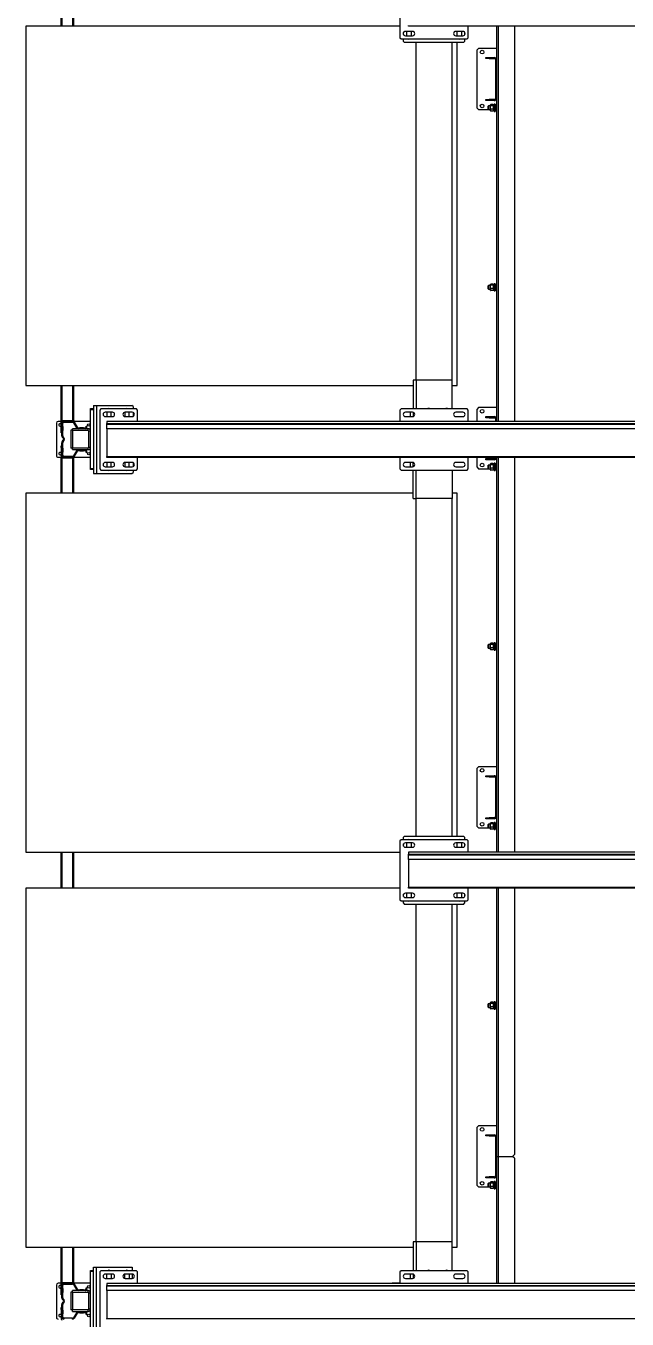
# Model space of a CAD drawing. Header units: millimetres. Extents: x 6622 to 532820, y 3370 to 359312.
# Drawn here: x 461300 to 462973, y 272440 to 276041 of the extents above; entities that cross this region are included whole.
import ezdxf

# ---------------------------------------------------------------- set-up
doc = ezdxf.new("R2010")
doc.units = ezdxf.units.MM

# ---------------------------------------------------------------- blocks, each defined once
blk = doc.blocks.new('A$C6F3A12F4')
at = {"color": 2, "linetype": 'Continuous', "lineweight": 25}
for p, q in [((39685.7, 3475), (39685.7, 225)), ((39691.1, 225), (39691.1, 3475)), ((39693.7, 3475), (39693.7, 225)), ((39705.7, 3475), (39705.7, 225)), ((39783.1, 225), (39783.1, 3475)), ((39785.7, 3475), (39785.7, 225)), ((42085.7, 3475), (42085.7, 225)), ((42091.1, 225), (42091.1, 3475)), ((42093.7, 3475), (42093.7, 225)), ((42105.7, 3475), (42105.7, 225)), ((42183.1, 225), (42183.1, 3475)), ((38585.2, 2635), (38585.2, 1065)), ((40885.2, 2635), (40885.2, 1065)), ((40890.6, 1065), (40890.6, 2635)), ((40893.2, 2635), (40893.2, 1065)), ((40905.2, 2635), (40905.2, 1065)), ((40982.6, 1065), (40982.6, 2635)), ((40985.2, 2635), (40985.2, 1065)), ((38585.2, 1359.5), (39685.7, 1359.5)), ((39785.7, 1359.5), (40885.2, 1359.5)), ((40985.2, 1359.5), (41727, 1359.5)), ((41732, 1354.5), (41727, 1359.5)), ((41737, 1359.5), (41732, 1354.5)), ((41732, 1314.5), (41732, 1354.5)), ((41737, 1359.5), (42085.7, 1359.5)), ((38585.2, 1314.5), (39685.7, 1314.5)), ((38585.2, 1309.5), (38678, 1309.5)), ((38647, 1309.5), (38647, 1259.5)), ((38675, 1303.5), (38672, 1303.5)), ((38672, 1289.5), (38672, 1303.5)), ((38675, 1289.5), (38675, 1303.5)), ((38678, 1309.5), (38678, 1306.5)), ((38678, 1309.5), (38786, 1309.5)), ((38678, 1306.5), (38786, 1306.5)), ((38786, 1309.5), (39678, 1309.5)), ((38786, 1306.5), (38786, 1309.5)), ((38792, 1303.5), (38789, 1303.5)), ((38789, 1303.5), (38789, 1289.5)), ((38792, 1303.5), (38792, 1289.5)), ((38802, 1305.5), (38802, 1303.5)), ((38802, 1305.5), (38822, 1305.5)), ((38802, 1303.5), (38822, 1303.5)), ((38802.8, 1300), (38802.8, 1293.4)), ((38804.4, 1300.9), (38803.3, 1300.3)), ((38803.9, 1303.5), (38803.9, 1300.9)), ((38812, 1300.9), (38803.9, 1300.9)), ((38806.4, 1300), (38806.4, 1293.4)), ((38807, 1309.5), (38807, 1305.5)), ((38812, 1300.9), (38813.5, 1300.9)), ((38820, 1300.9), (38813.5, 1300.9)), ((38815.5, 1300), (38815.5, 1293.4)), ((38817, 1305.5), (38817, 1309.5)), ((38820.7, 1300.3), (38819.6, 1300.9)), ((38820, 1300.9), (38820, 1303.5)), ((38821.2, 1300), (38821.2, 1293.4)), ((38822, 1303.5), (38822, 1305.5)), ((39302, 1305.5), (39302, 1303.5)), ((39302, 1305.5), (39322, 1305.5)), ((39302, 1303.5), (39322, 1303.5)), ((39302.8, 1300), (39302.8, 1293.4)), ((39304.4, 1300.9), (39303.3, 1300.3)), ((39303.9, 1303.5), (39303.9, 1300.9)), ((39312, 1300.9), (39303.9, 1300.9)), ((39306.4, 1300), (39306.4, 1293.4)), ((39307, 1309.5), (39307, 1305.5)), ((39312, 1300.9), (39313.5, 1300.9)), ((39320, 1300.9), (39313.5, 1300.9)), ((39315.5, 1300), (39315.5, 1293.4)), ((39317, 1305.5), (39317, 1309.5)), ((39320.7, 1300.3), (39319.6, 1300.9)), ((39320, 1300.9), (39320, 1303.5)), ((39321.2, 1300), (39321.2, 1293.4)), ((39322, 1303.5), (39322, 1305.5)), ((39647, 1309.5), (39647, 1259.5)), ((39675, 1303.5), (39672, 1303.5)), ((39672, 1289.5), (39672, 1303.5)), ((39675, 1289.5), (39675, 1303.5)), ((39678, 1309.5), (39678, 1306.5)), ((39678, 1309.5), (39685.7, 1309.5)), ((39678, 1306.5), (39685.7, 1306.5)), ((39785.7, 1314.5), (40885.2, 1314.5)), ((39785.7, 1309.5), (39786, 1309.5)), ((39785.7, 1306.5), (39786, 1306.5)), ((39786, 1309.5), (40678, 1309.5)), ((39786, 1306.5), (39786, 1309.5)), ((39792, 1303.5), (39789, 1303.5)), ((39789, 1303.5), (39789, 1289.5)), ((39792, 1303.5), (39792, 1289.5)), ((39802, 1305.5), (39802, 1303.5)), ((39802, 1305.5), (39822, 1305.5)), ((39802, 1303.5), (39822, 1303.5)), ((39802.8, 1300), (39802.8, 1293.4)), ((39804.4, 1300.9), (39803.3, 1300.3)), ((39803.9, 1303.5), (39803.9, 1300.9)), ((39812, 1300.9), (39803.9, 1300.9)), ((39806.4, 1300), (39806.4, 1293.4)), ((39807, 1309.5), (39807, 1305.5)), ((39812, 1300.9), (39813.5, 1300.9)), ((39820, 1300.9), (39813.5, 1300.9)), ((39815.5, 1300), (39815.5, 1293.4)), ((39817, 1305.5), (39817, 1309.5)), ((39820.7, 1300.3), (39819.6, 1300.9)), ((39820, 1300.9), (39820, 1303.5)), ((39821.2, 1300), (39821.2, 1293.4)), ((39822, 1303.5), (39822, 1305.5)), ((40302, 1305.5), (40302, 1303.5)), ((40302, 1305.5), (40322, 1305.5)), ((40302, 1303.5), (40322, 1303.5)), ((40302.8, 1300), (40302.8, 1293.4)), ((40304.4, 1300.9), (40303.3, 1300.3)), ((40303.9, 1303.5), (40303.9, 1300.9)), ((40312, 1300.9), (40303.9, 1300.9)), ((40306.4, 1300), (40306.4, 1293.4)), ((40307, 1309.5), (40307, 1305.5)), ((40312, 1300.9), (40313.5, 1300.9)), ((40320, 1300.9), (40313.5, 1300.9)), ((40315.5, 1300), (40315.5, 1293.4)), ((40317, 1305.5), (40317, 1309.5)), ((40320.7, 1300.3), (40319.6, 1300.9)), ((40320, 1300.9), (40320, 1303.5)), ((40321.2, 1300), (40321.2, 1293.4)), ((40322, 1303.5), (40322, 1305.5)), ((40647, 1309.5), (40647, 1259.5)), ((40675, 1303.5), (40672, 1303.5)), ((40672, 1289.5), (40672, 1303.5)), ((40675, 1289.5), (40675, 1303.5)), ((40678, 1309.5), (40678, 1306.5)), ((40678, 1309.5), (40786, 1309.5)), ((40678, 1306.5), (40786, 1306.5)), ((40786, 1309.5), (40885.2, 1309.5)), ((40786, 1306.5), (40786, 1309.5)), ((40792, 1303.5), (40789, 1303.5)), ((40789, 1303.5), (40789, 1289.5)), ((40792, 1303.5), (40792, 1289.5)), ((40802, 1305.5), (40802, 1303.5)), ((40802, 1305.5), (40822, 1305.5)), ((40802, 1303.5), (40822, 1303.5)), ((40802.8, 1300), (40802.8, 1293.4)), ((40804.4, 1300.9), (40803.3, 1300.3)), ((40803.9, 1303.5), (40803.9, 1300.9)), ((40812, 1300.9), (40803.9, 1300.9)), ((40806.4, 1300), (40806.4, 1293.4)), ((40807, 1309.5), (40807, 1305.5)), ((40812, 1300.9), (40813.5, 1300.9)), ((40820, 1300.9), (40813.5, 1300.9)), ((40815.5, 1300), (40815.5, 1293.4)), ((40817, 1305.5), (40817, 1309.5)), ((40820.7, 1300.3), (40819.6, 1300.9)), ((40820, 1300.9), (40820, 1303.5)), ((40821.2, 1300), (40821.2, 1293.4)), ((40822, 1303.5), (40822, 1305.5)), ((40985.2, 1314.5), (41732, 1314.5)), ((40985.2, 1309.5), (41678, 1309.5)), ((41302, 1305.5), (41302, 1303.5)), ((41302, 1305.5), (41322, 1305.5)), ((41302, 1303.5), (41322, 1303.5)), ((41302.8, 1300), (41302.8, 1293.4)), ((41304.4, 1300.9), (41303.3, 1300.3)), ((41303.9, 1303.5), (41303.9, 1300.9)), ((41312, 1300.9), (41303.9, 1300.9)), ((41306.4, 1300), (41306.4, 1293.4)), ((41307, 1309.5), (41307, 1305.5)), ((41312, 1300.9), (41313.5, 1300.9)), ((41320, 1300.9), (41313.5, 1300.9)), ((41315.5, 1300), (41315.5, 1293.4)), ((41317, 1305.5), (41317, 1309.5)), ((41320.7, 1300.3), (41319.6, 1300.9)), ((41320, 1300.9), (41320, 1303.5)), ((41321.2, 1300), (41321.2, 1293.4)), ((41322, 1303.5), (41322, 1305.5)), ((41647, 1309.5), (41647, 1259.5)), ((41675, 1303.5), (41672, 1303.5)), ((41672, 1289.5), (41672, 1303.5)), ((41675, 1289.5), (41675, 1303.5)), ((41678, 1309.5), (41678, 1306.5)), ((41678, 1309.5), (41786, 1309.5)), ((41678, 1306.5), (41786, 1306.5)), ((41732, 1309.5), (41732, 1314.5)), ((41732, 1314.5), (42085.7, 1314.5)), ((41786, 1309.5), (42085.7, 1309.5)), ((41786, 1306.5), (41786, 1309.5)), ((41792, 1303.5), (41789, 1303.5)), ((41789, 1303.5), (41789, 1289.5)), ((41792, 1303.5), (41792, 1289.5)), ((41802, 1305.5), (41802, 1303.5)), ((41802, 1305.5), (41822, 1305.5)), ((41802, 1303.5), (41822, 1303.5)), ((41802.8, 1300), (41802.8, 1293.4)), ((41804.4, 1300.9), (41803.3, 1300.3)), ((41803.9, 1303.5), (41803.9, 1300.9)), ((41812, 1300.9), (41803.9, 1300.9)), ((41806.4, 1300), (41806.4, 1293.4)), ((41807, 1309.5), (41807, 1305.5)), ((41812, 1300.9), (41813.5, 1300.9)), ((41820, 1300.9), (41813.5, 1300.9)), ((41815.5, 1300), (41815.5, 1293.4)), ((41817, 1305.5), (41817, 1309.5)), ((41820.7, 1300.3), (41819.6, 1300.9)), ((41820, 1300.9), (41820, 1303.5)), ((41821.2, 1300), (41821.2, 1293.4)), ((41822, 1303.5), (41822, 1305.5)), ((38672, 1289.5), (38675, 1289.5)), ((38672, 1279.5), (38672, 1289.5)), ((38675, 1279.5), (38672, 1279.5)), ((38675, 1289.5), (38675, 1279.5)), ((38789, 1289.5), (38792, 1289.5)), ((38789, 1279.5), (38789, 1289.5)), ((38792, 1279.5), (38789, 1279.5)), ((38792, 1289.5), (38792, 1279.5)), ((38803.3, 1293.1), (38804.4, 1292.5)), ((38814.9, 1292.5), (38804.4, 1292.5)), ((38807, 1292.5), (38807, 1287)), ((38807, 1287), (38807.5, 1286.5)), ((38807, 1287), (38817, 1287)), ((38816.5, 1286.5), (38807.5, 1286.5)), ((38814.9, 1292.5), (38819.6, 1292.5)), ((38816.5, 1286.5), (38817, 1287)), ((38817, 1287), (38817, 1292.5)), ((38817, 1259.5), (38817, 1287)), ((38819.6, 1292.5), (38820.7, 1293.1)), ((39303.3, 1293.1), (39304.4, 1292.5)), ((39314.9, 1292.5), (39304.4, 1292.5)), ((39307, 1292.5), (39307, 1287)), ((39307, 1287), (39307.5, 1286.5)), ((39307, 1287), (39317, 1287)), ((39316.5, 1286.5), (39307.5, 1286.5)), ((39314.9, 1292.5), (39319.6, 1292.5)), ((39316.5, 1286.5), (39317, 1287)), ((39317, 1287), (39317, 1292.5)), ((39319.6, 1292.5), (39320.7, 1293.1)), ((39672, 1289.5), (39675, 1289.5)), ((39672, 1279.5), (39672, 1289.5)), ((39675, 1279.5), (39672, 1279.5)), ((39675, 1289.5), (39675, 1279.5)), ((39789, 1289.5), (39792, 1289.5)), ((39789, 1279.5), (39789, 1289.5)), ((39792, 1279.5), (39789, 1279.5)), ((39792, 1289.5), (39792, 1279.5)), ((39803.3, 1293.1), (39804.4, 1292.5)), ((39814.9, 1292.5), (39804.4, 1292.5)), ((39807, 1292.5), (39807, 1287)), ((39807, 1287), (39807.5, 1286.5)), ((39807, 1287), (39817, 1287)), ((39816.5, 1286.5), (39807.5, 1286.5)), ((39814.9, 1292.5), (39819.6, 1292.5)), ((39816.5, 1286.5), (39817, 1287)), ((39817, 1287), (39817, 1292.5)), ((39817, 1259.5), (39817, 1287)), ((39819.6, 1292.5), (39820.7, 1293.1)), ((40303.3, 1293.1), (40304.4, 1292.5)), ((40314.9, 1292.5), (40304.4, 1292.5)), ((40307, 1292.5), (40307, 1287)), ((40307, 1287), (40307.5, 1286.5)), ((40307, 1287), (40317, 1287)), ((40316.5, 1286.5), (40307.5, 1286.5)), ((40314.9, 1292.5), (40319.6, 1292.5)), ((40316.5, 1286.5), (40317, 1287)), ((40317, 1287), (40317, 1292.5)), ((40319.6, 1292.5), (40320.7, 1293.1)), ((40672, 1289.5), (40675, 1289.5)), ((40672, 1279.5), (40672, 1289.5)), ((40675, 1279.5), (40672, 1279.5)), ((40675, 1289.5), (40675, 1279.5)), ((40789, 1289.5), (40792, 1289.5)), ((40789, 1279.5), (40789, 1289.5)), ((40792, 1279.5), (40789, 1279.5)), ((40792, 1289.5), (40792, 1279.5)), ((40803.3, 1293.1), (40804.4, 1292.5)), ((40814.9, 1292.5), (40804.4, 1292.5)), ((40807, 1292.5), (40807, 1287)), ((40807, 1287), (40807.5, 1286.5)), ((40807, 1287), (40817, 1287)), ((40816.5, 1286.5), (40807.5, 1286.5)), ((40814.9, 1292.5), (40819.6, 1292.5)), ((40816.5, 1286.5), (40817, 1287)), ((40817, 1287), (40817, 1292.5)), ((40817, 1259.5), (40817, 1287)), ((40819.6, 1292.5), (40820.7, 1293.1)), ((41303.3, 1293.1), (41304.4, 1292.5)), ((41314.9, 1292.5), (41304.4, 1292.5)), ((41307, 1292.5), (41307, 1287)), ((41307, 1287), (41307.5, 1286.5)), ((41307, 1287), (41317, 1287)), ((41316.5, 1286.5), (41307.5, 1286.5)), ((41314.9, 1292.5), (41319.6, 1292.5)), ((41316.5, 1286.5), (41317, 1287)), ((41317, 1287), (41317, 1292.5)), ((41319.6, 1292.5), (41320.7, 1293.1)), ((41672, 1289.5), (41675, 1289.5)), ((41672, 1279.5), (41672, 1289.5)), ((41675, 1279.5), (41672, 1279.5)), ((41675, 1289.5), (41675, 1279.5)), ((41789, 1289.5), (41792, 1289.5)), ((41789, 1279.5), (41789, 1289.5)), ((41792, 1279.5), (41789, 1279.5)), ((41792, 1289.5), (41792, 1279.5)), ((41803.3, 1293.1), (41804.4, 1292.5)), ((41814.9, 1292.5), (41804.4, 1292.5)), ((41807, 1292.5), (41807, 1287)), ((41807, 1287), (41807.5, 1286.5)), ((41807, 1287), (41817, 1287)), ((41816.5, 1286.5), (41807.5, 1286.5)), ((41814.9, 1292.5), (41819.6, 1292.5)), ((41816.5, 1286.5), (41817, 1287)), ((41817, 1287), (41817, 1292.5)), ((41817, 1259.5), (41817, 1287)), ((41819.6, 1292.5), (41820.7, 1293.1)), ((38617.2, 1231), (38585.2, 1231)), ((38620.2, 1228), (38617.2, 1231)), ((38620.2, 1044), (38620.2, 1228)), ((38647, 1259.5), (38652, 1254.5)), ((38652, 1254.5), (38812, 1254.5)), ((38812, 1254.5), (38817, 1259.5)), ((39647, 1259.5), (39652, 1254.5)), ((39653.7, 1231), (39650.7, 1228)), ((39650.7, 1228), (39650.7, 1044)), ((39652, 1254.5), (39685.7, 1254.5)), ((39685.7, 1231), (39653.7, 1231)), ((39785.7, 1254.5), (39812, 1254.5)), ((39817.7, 1231), (39785.7, 1231)), ((39812, 1254.5), (39817, 1259.5)), ((39820.7, 1228), (39817.7, 1231)), ((39820.7, 1044), (39820.7, 1228)), ((40647, 1259.5), (40652, 1254.5)), ((40652, 1254.5), (40812, 1254.5)), ((40812, 1254.5), (40817, 1259.5)), ((40853.2, 1231), (40850.2, 1228)), ((40850.2, 1228), (40850.2, 1044)), ((40885.2, 1231), (40853.2, 1231)), ((41017.2, 1231), (40985.2, 1231)), ((41020.2, 1228), (41017.2, 1231)), ((41020.2, 1044), (41020.2, 1228)), ((41647, 1259.5), (41652, 1254.5)), ((41652, 1254.5), (41812, 1254.5)), ((41812, 1254.5), (41817, 1259.5)), ((42053.7, 1231), (42050.7, 1228)), ((42050.7, 1228), (42050.7, 1044)), ((42085.7, 1231), (42053.7, 1231)), ((38599.2, 1216), (38599.2, 1196)), ((38599.2, 1211.9), (38611.2, 1211.9)), ((38611.2, 1200), (38599.2, 1200)), ((38611.2, 1199.9), (38599.2, 1199.9)), ((38601.8, 1220.9), (38608.7, 1220.9)), ((38611.2, 1196), (38611.2, 1216)), ((38620.2, 1220.9), (38627.2, 1220.9)), ((38630.2, 1217.9), (38627.2, 1220.9)), ((38630.2, 1217.9), (38630.2, 1053.9)), ((39585.2, 1200), (38630.2, 1200)), ((39585.2, 1185.9), (39585.2, 1200)), ((39659.7, 1216), (39659.7, 1196)), ((39671.7, 1196), (39671.7, 1216)), ((39799.7, 1216), (39799.7, 1196)), ((39811.7, 1196), (39811.7, 1216)), ((39885.2, 1200), (39885.2, 1185.9)), ((40840.2, 1200), (39885.2, 1200)), ((40843.2, 1220.9), (40840.2, 1217.9)), ((40840.2, 1053.9), (40840.2, 1217.9)), ((40843.2, 1220.9), (40850.2, 1220.9)), ((40859.2, 1216), (40859.2, 1196)), ((40859.2, 1211.9), (40871.2, 1211.9)), ((40871.2, 1200), (40859.2, 1200)), ((40871.2, 1199.9), (40859.2, 1199.9)), ((40861.7, 1220.9), (40868.6, 1220.9)), ((40871.2, 1196), (40871.2, 1216)), ((40999.2, 1216), (40999.2, 1196)), ((40999.2, 1211.9), (41011.2, 1211.9)), ((41011.2, 1200), (40999.2, 1200)), ((41011.2, 1199.9), (40999.2, 1199.9)), ((41001.8, 1220.9), (41008.6, 1220.9)), ((41011.2, 1196), (41011.2, 1216)), ((41020.2, 1220.9), (41027.2, 1220.9)), ((41030.2, 1217.9), (41027.2, 1220.9)), ((41030.2, 1217.9), (41030.2, 1053.9)), ((41985.2, 1200), (41030.2, 1200)), ((41985.2, 1185.9), (41985.2, 1200)), ((42059.7, 1216), (42059.7, 1196)), ((42071.7, 1196), (42071.7, 1216)), ((39570.2, 1185.9), (38630.2, 1185.9)), ((39570.2, 1185.9), (39570.2, 1085.9)), ((39650.7, 1185.9), (39570.2, 1185.9)), ((39820.7, 1185.9), (39900.2, 1185.9)), ((39900.2, 1185.9), (39900.2, 1085.9)), ((40840.2, 1185.9), (39900.2, 1185.9)), ((41970.2, 1185.9), (41030.2, 1185.9)), ((41970.2, 1185.9), (41970.2, 1085.9)), ((42050.7, 1185.9), (41970.2, 1185.9)), ((39570.2, 1085.9), (38630.2, 1085.9)), ((39570.2, 1085.9), (39650.7, 1085.9)), ((39570.2, 1085.9), (39570.2, 1077.9)), ((39900.2, 1085.9), (39820.7, 1085.9)), ((39900.2, 1077.9), (39900.2, 1085.9)), ((40840.2, 1085.9), (39900.2, 1085.9)), ((41970.2, 1085.9), (41030.2, 1085.9)), ((41970.2, 1085.9), (42050.7, 1085.9)), ((41970.2, 1085.9), (41970.2, 1077.9)), ((38585.2, 1065), (38582.6, 1065)), ((38599.2, 1076), (38599.2, 1056)), ((38599.2, 1071.9), (38611.2, 1071.9)), ((38611.2, 1059.9), (38599.2, 1059.9)), ((38608.4, 1050.9), (38602, 1050.9)), ((38611.2, 1056), (38611.2, 1076)), ((38627.2, 1050.9), (38620.2, 1050.9)), ((38627.2, 1050.9), (38630.2, 1053.9)), ((39570.2, 1077.9), (39650.7, 1077.9)), ((39585.2, 0), (39585.2, 1077.9)), ((39649.7, 1069.9), (39649.7, 1077.9)), ((39650.7, 1069.9), (39649.7, 1069.9)), ((39659.7, 1076), (39659.7, 1056)), ((39671.7, 1069.9), (39659.7, 1069.9)), ((39660, 1077.9), (39671.4, 1077.9)), ((39671.7, 1056), (39671.7, 1076)), ((39799.7, 1076), (39799.7, 1056)), ((39811.7, 1069.9), (39799.7, 1069.9)), ((39811.4, 1077.9), (39800, 1077.9)), ((39811.7, 1056), (39811.7, 1076)), ((39900.2, 1077.9), (39820.7, 1077.9)), ((39885.2, 1077.9), (39885.2, 0)), ((40840.2, 1053.9), (40843.2, 1050.9)), ((40850.2, 1050.9), (40843.2, 1050.9)), ((40859.2, 1076), (40859.2, 1056)), ((40859.2, 1071.9), (40871.2, 1071.9)), ((40871.2, 1059.9), (40859.2, 1059.9)), ((40868.4, 1050.9), (40862, 1050.9)), ((40871.2, 1056), (40871.2, 1076)), ((40885.2, 1065), (40890.6, 1065)), ((40893.2, 1065), (40890.6, 1065)), ((40905.2, 1065), (40893.2, 1065)), ((40905.2, 1065), (40982.6, 1065)), ((40985.2, 1065), (40982.6, 1065)), ((40999.2, 1076), (40999.2, 1056)), ((40999.2, 1071.9), (41011.2, 1071.9)), ((41011.2, 1059.9), (40999.2, 1059.9)), ((41008.4, 1050.9), (41002, 1050.9)), ((41011.2, 1056), (41011.2, 1076)), ((41027.2, 1050.9), (41020.2, 1050.9)), ((41027.2, 1050.9), (41030.2, 1053.9)), ((41970.2, 1077.9), (42050.7, 1077.9)), ((41985.2, 0), (41985.2, 1077.9)), ((42049.7, 1069.9), (42049.7, 1077.9)), ((42050.7, 1069.9), (42049.7, 1069.9)), ((42059.7, 1076), (42059.7, 1056)), ((42071.7, 1069.9), (42059.7, 1069.9)), ((42060, 1077.9), (42071.4, 1077.9)), ((42071.7, 1056), (42071.7, 1076)), ((38453.2, 1041), (38617.2, 1041)), ((38585.2, 1041), (38585.2, 0)), ((38617.2, 1041), (38620.2, 1044)), ((39650.7, 1044), (39653.7, 1041)), ((39653.7, 1041), (39685.7, 1041)), ((39685.2, 1041), (39685.2, 1020)), ((39785.7, 1041), (39817.7, 1041)), ((39817.7, 1041), (39820.7, 1044)), ((40850.2, 1044), (40853.2, 1041)), ((40853.2, 1041), (41017.2, 1041)), ((40885.2, 0), (40885.2, 1041)), ((40985.2, 1041), (40985.2, 0)), ((41017.2, 1041), (41020.2, 1044)), ((42050.7, 1044), (42053.7, 1041)), ((42053.7, 1041), (42085.7, 1041)), ((42085.2, 1041), (42085.2, 1020)), ((39643.7, 298.1), (39640.7, 295.1)), ((39640.7, 196.1), (39640.7, 295.1)), ((39643.7, 298.1), (39650.7, 298.1)), ((39653.7, 311), (39650.7, 308)), ((39650.7, 308), (39650.7, 209)), ((39685.7, 311), (39653.7, 311)), ((39659.7, 296), (39659.7, 276)), ((39660.1, 298.1), (39671.3, 298.1)), ((39671.7, 276), (39671.7, 296)), ((39817.7, 311), (39785.7, 311)), ((39799.7, 296), (39799.7, 276)), ((39800.1, 298.1), (39811.3, 298.1)), ((39811.7, 276), (39811.7, 296)), ((39820.7, 308), (39817.7, 311)), ((39820.7, 209), (39820.7, 308)), ((39820.7, 298.1), (39827.7, 298.1)), ((39830.7, 295.1), (39827.7, 298.1)), ((39830.7, 196.1), (39830.7, 295.1)), ((42040.2, 196.1), (42040.2, 296.1)), ((42040.2, 296.1), (42050.7, 296.1)), ((42053.7, 311), (42050.7, 308)), ((42050.7, 308), (42050.7, 209)), ((42085.7, 311), (42053.7, 311)), ((42059.7, 296.1), (42071.7, 296.1)), ((42059.7, 296), (42059.7, 276)), ((42071.7, 276), (42071.7, 296)), ((39671.7, 287.1), (39659.7, 287.1)), ((39659.8, 275.1), (39671.6, 275.1)), ((39811.7, 287.1), (39799.7, 287.1)), ((39799.8, 275.1), (39811.6, 275.1)), ((42059.7, 287.1), (42071.7, 287.1)), ((42071.6, 275.1), (42059.8, 275.1)), ((39659.7, 241), (39659.7, 221)), ((39671.7, 237.1), (39659.7, 237.1)), ((39659.7, 225.1), (39671.7, 225.1)), ((39671.7, 221), (39671.7, 241)), ((39685.7, 225), (39691.1, 225)), ((39693.7, 225), (39691.1, 225)), ((39705.7, 225), (39693.7, 225)), ((39705.7, 225), (39783.1, 225)), ((39785.7, 225), (39783.1, 225)), ((39799.7, 241), (39799.7, 221)), ((39811.7, 237.1), (39799.7, 237.1)), ((39799.7, 225.1), (39811.7, 225.1)), ((39811.7, 221), (39811.7, 241)), ((42059.7, 241), (42059.7, 221)), ((42059.7, 237.1), (42071.7, 237.1)), ((42071.7, 225.1), (42059.7, 225.1)), ((42071.7, 221), (42071.7, 241)), ((42085.7, 225), (42091.1, 225)), ((42093.7, 225), (42091.1, 225)), ((42105.7, 225), (42093.7, 225)), ((42105.7, 225), (42183.1, 225)), ((42185.7, 225), (42183.1, 225)), ((39640.7, 196.1), (39830.7, 196.1)), ((39640.7, 188.1), (39640.7, 196.1)), ((39640.7, 188.1), (39830.7, 188.1)), ((39649.7, 180.1), (39649.7, 188.1)), ((39652.7, 180.1), (39649.7, 180.1)), ((39650.7, 209), (39653.7, 206)), ((39652.7, 188.1), (39652.7, 180.1)), ((39816.7, 180.1), (39652.7, 180.1)), ((39653.7, 206), (39817.7, 206)), ((39712.7, 180.1), (39712.7, 175.1)), ((39756.7, 175.1), (39756.7, 180.1)), ((39816.7, 180.1), (39816.7, 188.1)), ((39819.7, 180.1), (39816.7, 180.1)), ((39817.7, 206), (39820.7, 209)), ((39819.7, 188.1), (39819.7, 180.1)), ((39830.7, 188.1), (39830.7, 196.1)), ((42300.2, 196.1), (42040.2, 196.1)), ((42040.2, 188.1), (42040.2, 196.1)), ((42300.2, 188.1), (42040.2, 188.1)), ((42049.7, 180.1), (42049.7, 188.1)), ((42052.7, 180.1), (42049.7, 180.1)), ((42050.7, 209), (42053.7, 206)), ((42052.7, 188.1), (42052.7, 180.1)), ((42216.7, 180.1), (42052.7, 180.1)), ((42053.7, 206), (42217.7, 206)), ((42112.7, 180.1), (42112.7, 175.1)), ((42156.7, 175.1), (42156.7, 180.1)), ((39685.2, 180), (39685.2, 133)), ((39698.2, 167.5), (39698.2, 170)), ((39700.2, 170), (39698.2, 170)), ((39700.2, 167.5), (39698.2, 167.5)), ((39700.2, 167.5), (39700.2, 170)), ((39703.2, 160.5), (39703.2, 164.5)), ((39705.7, 164.5), (39703.2, 164.5)), ((39705.7, 160.5), (39703.2, 160.5)), ((39703.2, 160.5), (39703.2, 149.7)), ((39703.2, 149.7), (39705.7, 149.7)), ((39703.2, 145.7), (39703.2, 149.7)), ((39703.2, 145.7), (39705.7, 145.7)), ((39710.7, 173.1), (39705.7, 173.1)), ((39705.7, 173.1), (39705.7, 130.1)), ((39710.7, 173.1), (39710.7, 130.1)), ((39756.7, 175.1), (39712.7, 175.1)), ((39758.7, 130.1), (39758.7, 173.1)), ((39763.7, 173.1), (39758.7, 173.1)), ((39763.7, 130.1), (39763.7, 173.1)), ((39767.2, 164.5), (39764.7, 164.5)), ((39764.7, 164.5), (39764.7, 160.5)), ((39767.2, 160.5), (39764.7, 160.5)), ((39764.7, 149.7), (39764.7, 160.5)), ((39764.7, 149.7), (39764.7, 145.7)), ((39764.7, 149.7), (39767.2, 149.7)), ((39764.7, 145.7), (39767.2, 145.7)), ((39767.2, 164.5), (39767.2, 160.5)), ((39767.2, 149.7), (39767.2, 160.5)), ((39767.2, 149.7), (39767.2, 145.7)), ((39770.2, 170), (39770.2, 167.5)), ((39772.2, 170), (39770.2, 170)), ((39772.2, 167.5), (39770.2, 167.5)), ((39772.2, 170), (39772.2, 167.5)), ((39785.2, 133), (39785.2, 180)), ((42085.2, 180), (42085.2, 133)), ((42100.2, 170), (42098.2, 170)), ((42098.2, 167.5), (42098.2, 170)), ((42100.2, 167.5), (42098.2, 167.5)), ((42100.2, 167.5), (42100.2, 170)), ((42105.7, 164.5), (42103.2, 164.5)), ((42103.2, 160.5), (42103.2, 164.5)), ((42105.7, 160.5), (42103.2, 160.5)), ((42103.2, 160.5), (42103.2, 149.7)), ((42103.2, 149.7), (42105.7, 149.7)), ((42103.2, 145.7), (42103.2, 149.7)), ((42103.2, 145.7), (42105.7, 145.7)), ((42110.7, 173.1), (42105.7, 173.1)), ((42105.7, 173.1), (42105.7, 130.1)), ((42110.7, 173.1), (42110.7, 130.1)), ((42156.7, 175.1), (42112.7, 175.1)), ((42163.7, 173.1), (42158.7, 173.1)), ((42158.7, 130.1), (42158.7, 173.1)), ((42163.7, 130.1), (42163.7, 173.1)), ((42164.7, 164.5), (42164.7, 160.5)), ((42167.2, 164.5), (42164.7, 164.5)), ((42164.7, 149.7), (42164.7, 160.5)), ((42167.2, 160.5), (42164.7, 160.5)), ((42164.7, 149.7), (42167.2, 149.7)), ((42164.7, 149.7), (42164.7, 145.7)), ((42164.7, 145.7), (42167.2, 145.7)), ((42167.2, 164.5), (42167.2, 160.5)), ((42167.2, 149.7), (42167.2, 160.5)), ((42167.2, 149.7), (42167.2, 145.7)), ((42170.2, 170), (42170.2, 167.5)), ((42172.2, 170), (42170.2, 170)), ((42172.2, 167.5), (42170.2, 167.5)), ((42172.2, 170), (42172.2, 167.5)), ((38585.2, 133), (38485.2, 133)), ((38585.2, 130.5), (38485.2, 130.5)), ((39683.2, 133), (39585.2, 133)), ((39683.2, 130.5), (39585.2, 130.5)), ((39683.2, 133), (39685.2, 133)), ((39683.2, 128), (39683.2, 133)), ((39685.2, 128), (39683.2, 128)), ((39683.2, 101), (39683.2, 128)), ((39685.2, 133), (39685.2, 129.9)), ((39687.7, 129.9), (39685.2, 129.9)), ((39685.2, 105.5), (39685.2, 129.9)), ((39687.7, 105.5), (39687.7, 129.9)), ((39687.8, 134.6), (39701.8, 143.1)), ((39687.8, 134.6), (39689.1, 132.5)), ((39689.1, 132.5), (39703.1, 141)), ((39703.1, 141), (39701.8, 143.1)), ((39710.7, 130.1), (39705.7, 130.1)), ((39709.7, 130.1), (39759.7, 130.1)), ((39709.7, 130.1), (39709.7, 125.1)), ((39709.7, 125.1), (39759.7, 125.1)), ((39763.7, 130.1), (39758.7, 130.1)), ((39759.7, 130.1), (39759.7, 125.1)), ((39768.6, 143.1), (39767.3, 141)), ((39767.3, 141), (39781.3, 132.5)), ((39768.6, 143.1), (39782.6, 134.6)), ((39781.3, 132.5), (39782.6, 134.6)), ((39785.2, 129.9), (39782.7, 129.9)), ((39782.7, 129.9), (39782.7, 105.5)), ((39785.2, 129.9), (39785.2, 133)), ((39785.2, 133), (39787.2, 133)), ((39785.2, 129.9), (39785.2, 105.5)), ((39787.2, 128), (39785.2, 128)), ((39787.2, 133), (39787.2, 128)), ((39885.2, 133), (39787.2, 133)), ((39885.2, 130.5), (39787.2, 130.5)), ((39787.2, 101), (39787.2, 128)), ((40985.2, 133), (40885.2, 133)), ((40985.2, 130.5), (40885.2, 130.5)), ((42083.2, 133), (41985.2, 133)), ((42083.2, 130.5), (41985.2, 130.5)), ((42083.2, 133), (42085.2, 133)), ((42083.2, 128), (42083.2, 133)), ((42085.2, 128), (42083.2, 128)), ((42083.2, 101), (42083.2, 128)), ((42085.2, 133), (42085.2, 129.9)), ((42087.7, 129.9), (42085.2, 129.9)), ((42085.2, 105.5), (42085.2, 129.9)), ((42087.7, 105.5), (42087.7, 129.9)), ((42087.8, 134.6), (42101.8, 143.1)), ((42087.8, 134.6), (42089.1, 132.5)), ((42089.1, 132.5), (42103.1, 141)), ((42103.1, 141), (42101.8, 143.1)), ((42110.7, 130.1), (42105.7, 130.1)), ((42109.7, 130.1), (42159.7, 130.1)), ((42109.7, 130.1), (42109.7, 125.1)), ((42109.7, 125.1), (42159.7, 125.1)), ((42163.7, 130.1), (42158.7, 130.1)), ((42159.7, 130.1), (42159.7, 125.1)), ((42168.6, 143.1), (42167.3, 141)), ((42167.3, 141), (42181.3, 132.5)), ((42168.6, 143.1), (42182.6, 134.6)), ((42181.3, 132.5), (42182.6, 134.6)), ((42185.2, 129.9), (42182.7, 129.9)), ((42182.7, 129.9), (42182.7, 105.5)), ((38585.2, 100.5), (38485.2, 100.5)), ((38585.2, 98), (38485.2, 98)), ((39683.2, 100.5), (39585.2, 100.5)), ((39683.2, 98), (39585.2, 98)), ((39683.2, 101), (39685.2, 101)), ((39683.2, 101), (39683.2, 100.5)), ((39683.2, 100.5), (39683.2, 98)), ((39685.2, 101), (39685.2, 105.5)), ((39685.2, 105.5), (39687.7, 105.5)), ((39685.2, 98.2), (39685.2, 90)), ((39686.2, 100), (39686.2, 98)), ((39690.7, 100), (39686.2, 100)), ((39712.2, 98), (39686.2, 98)), ((39690.2, 85), (39780.2, 85)), ((39690.7, 102.5), (39690.7, 100)), ((39699.8, 102.5), (39690.7, 102.5)), ((39699.8, 100), (39690.7, 100)), ((39699.8, 102.5), (39710.6, 102.5)), ((39699.8, 102.5), (39699.8, 100)), ((39699.8, 100), (39710.6, 100)), ((39710.6, 100), (39710.6, 102.5)), ((39725.8, 102.5), (39710.6, 102.5)), ((39725.8, 100), (39710.6, 100)), ((39712.2, 98), (39712.2, 100)), ((39717.2, 98), (39712.2, 98)), ((39717.2, 100), (39717.2, 98)), ((39725.8, 100), (39725.8, 102.5)), ((39731.8, 106.5), (39727.6, 103.2)), ((39727.6, 103.2), (39729.2, 101.2)), ((39733.3, 104.5), (39729.2, 101.2)), ((39733.3, 104.5), (39731.8, 106.5)), ((39738.6, 106.5), (39737.1, 104.5)), ((39741.2, 101.2), (39737.1, 104.5)), ((39742.8, 103.2), (39738.6, 106.5)), ((39741.2, 101.2), (39742.8, 103.2)), ((39744.6, 102.5), (39744.6, 100)), ((39759.8, 102.5), (39744.6, 102.5)), ((39759.8, 100), (39744.6, 100)), ((39753.2, 98), (39753.2, 100)), ((39758.2, 98), (39753.2, 98)), ((39758.2, 100), (39758.2, 98)), ((39758.2, 98), (39784.2, 98)), ((39759.8, 102.5), (39759.8, 100)), ((39759.8, 102.5), (39770.6, 102.5)), ((39759.8, 100), (39770.6, 100)), ((39770.6, 100), (39770.6, 102.5)), ((39779.7, 102.5), (39770.6, 102.5)), ((39779.7, 100), (39770.6, 100)), ((39779.7, 100), (39779.7, 102.5)), ((39779.7, 100), (39784.2, 100)), ((39782.7, 105.5), (39785.2, 105.5)), ((39784.2, 98), (39784.2, 100)), ((39785.2, 101), (39785.2, 105.5)), ((39785.2, 101), (39787.2, 101)), ((39785.2, 90), (39785.2, 98.2)), ((39787.2, 101), (39787.2, 100.5)), ((39787.2, 100.5), (39787.2, 98)), ((39885.2, 100.5), (39787.2, 100.5)), ((39885.2, 98), (39787.2, 98)), ((40985.2, 100.5), (40885.2, 100.5)), ((40985.2, 98), (40885.2, 98)), ((42083.2, 100.5), (41985.2, 100.5)), ((42083.2, 98), (41985.2, 98)), ((42083.2, 101), (42085.2, 101)), ((42083.2, 101), (42083.2, 100.5)), ((42083.2, 100.5), (42083.2, 98)), ((42085.2, 101), (42085.2, 105.5)), ((42085.2, 105.5), (42087.7, 105.5)), ((42085.2, 98.2), (42085.2, 90)), ((42086.2, 100), (42086.2, 98)), ((42090.7, 100), (42086.2, 100)), ((42112.2, 98), (42086.2, 98)), ((42090.2, 85), (42180.2, 85)), ((42090.7, 102.5), (42090.7, 100)), ((42099.8, 102.5), (42090.7, 102.5)), ((42099.8, 100), (42090.7, 100)), ((42099.8, 102.5), (42110.6, 102.5)), ((42099.8, 102.5), (42099.8, 100)), ((42099.8, 100), (42110.6, 100)), ((42125.8, 102.5), (42110.6, 102.5)), ((42110.6, 100), (42110.6, 102.5)), ((42125.8, 100), (42110.6, 100)), ((42112.2, 98), (42112.2, 100)), ((42117.2, 98), (42112.2, 98)), ((42117.2, 100), (42117.2, 98)), ((42125.8, 100), (42125.8, 102.5)), ((42131.8, 106.5), (42127.6, 103.2)), ((42127.6, 103.2), (42129.2, 101.2)), ((42133.3, 104.5), (42129.2, 101.2)), ((42133.3, 104.5), (42131.8, 106.5)), ((42138.6, 106.5), (42137.1, 104.5)), ((42141.2, 101.2), (42137.1, 104.5)), ((42142.8, 103.2), (42138.6, 106.5)), ((42141.2, 101.2), (42142.8, 103.2)), ((42144.6, 102.5), (42144.6, 100)), ((42159.8, 102.5), (42144.6, 102.5)), ((42159.8, 100), (42144.6, 100)), ((42153.2, 98), (42153.2, 100)), ((42158.2, 98), (42153.2, 98)), ((42158.2, 100), (42158.2, 98)), ((42158.2, 98), (42184.2, 98)), ((42159.8, 102.5), (42159.8, 100)), ((42159.8, 102.5), (42170.6, 102.5)), ((42159.8, 100), (42170.6, 100)), ((42170.6, 100), (42170.6, 102.5)), ((42179.7, 102.5), (42170.6, 102.5)), ((42179.7, 100), (42170.6, 100)), ((42179.7, 100), (42179.7, 102.5)), ((42179.7, 100), (42184.2, 100)), ((42182.7, 105.5), (42185.2, 105.5)), ((42184.2, 98), (42184.2, 100)), ((38585.2, 0), (39585.2, 0)), ((39885.2, 0), (40885.2, 0)), ((40985.2, 0), (41985.2, 0))]:
    blk.add_line(p, q, dxfattribs=at)
at = {"color": 2, "linetype": 'Continuous', "lineweight": 25, "flags": 128}
for points in [[(38812, 1300.9), (38811.5, 1301.8), (38811, 1302.6), (38810.5, 1303.5)], [(38812, 1303.5), (38812.5, 1302.6), (38813, 1301.8), (38813.5, 1300.9)], [(39312, 1300.9), (39311.5, 1301.8), (39311, 1302.6), (39310.5, 1303.5)], [(39312, 1303.5), (39312.5, 1302.6), (39313, 1301.8), (39313.5, 1300.9)], [(39812, 1300.9), (39811.5, 1301.8), (39811, 1302.6), (39810.5, 1303.5)], [(39812, 1303.5), (39812.5, 1302.6), (39813, 1301.8), (39813.5, 1300.9)], [(40312, 1300.9), (40311.5, 1301.8), (40311, 1302.6), (40310.5, 1303.5)], [(40312, 1303.5), (40312.5, 1302.6), (40313, 1301.8), (40313.5, 1300.9)], [(40812, 1300.9), (40811.5, 1301.8), (40811, 1302.6), (40810.5, 1303.5)], [(40812, 1303.5), (40812.5, 1302.6), (40813, 1301.8), (40813.5, 1300.9)], [(41312, 1300.9), (41311.5, 1301.8), (41311, 1302.6), (41310.5, 1303.5)], [(41312, 1303.5), (41312.5, 1302.6), (41313, 1301.8), (41313.5, 1300.9)], [(41812, 1300.9), (41811.5, 1301.8), (41811, 1302.6), (41810.5, 1303.5)], [(41812, 1303.5), (41812.5, 1302.6), (41813, 1301.8), (41813.5, 1300.9)]]:
    blk.add_lwpolyline(points, dxfattribs=at)
at = {"color": 2, "linetype": 'Continuous', "lineweight": 25}
for centre, radius in [((38657, 1269.5), 5), ((38807, 1269.5), 5), ((39657, 1269.5), 5), ((39807, 1269.5), 5), ((40657, 1269.5), 5), ((40807, 1269.5), 5), ((41657, 1269.5), 5), ((41807, 1269.5), 5), ((39695.2, 175), 3.5), ((39775.2, 175), 3.5), ((42095.2, 175), 3.5), ((42175.2, 175), 3.5)]:
    blk.add_circle(centre, radius, dxfattribs=at)
for centre, radius, start, end in [((38678, 1303.5), 6, 90, 180), ((38678, 1303.5), 3, 90, 180), ((38786, 1303.5), 6, 0, 90), ((38786, 1303.5), 3, 0, 90), ((39678, 1303.5), 6, 90, 180), ((39678, 1303.5), 3, 90, 180), ((39786, 1303.5), 6, 0, 90), ((39786, 1303.5), 3, 0, 90), ((40678, 1303.5), 6, 90, 180), ((40678, 1303.5), 3, 90, 180), ((40786, 1303.5), 6, 0, 90), ((40786, 1303.5), 3, 0, 90), ((41678, 1303.5), 6, 90, 180), ((41678, 1303.5), 3, 90, 180), ((41786, 1303.5), 6, 0, 90), ((41786, 1303.5), 3, 0, 90), ((38605.2, 1216), 6, 0, 180), ((38605.2, 1196), 6, 180, 0), ((38615.2, 1205.9), 6, 326.4427, 33.5573), ((39665.7, 1216), 6, 0, 180), ((39665.7, 1196), 6, 180, 0), ((39805.7, 1216), 6, 0, 180), ((39805.7, 1196), 6, 180, 0), ((40855.2, 1205.9), 6, 146.4427, 213.5573), ((40865.2, 1216), 6, 0, 180), ((40865.2, 1196), 6, 180, 0), ((41005.2, 1216), 6, 0, 180), ((41005.2, 1196), 6, 180, 0), ((41015.2, 1205.9), 6, 326.4427, 33.5573), ((42065.7, 1216), 6, 0, 180), ((42065.7, 1196), 6, 180, 0), ((39655.2, 1170.9), 6, 138.5904, 221.4096), ((39815.2, 1170.9), 6, 336.4435, 23.5565), ((42055.2, 1170.9), 6, 138.5904, 221.4096), ((39655.2, 1120.9), 6, 138.5904, 221.4096), ((39815.2, 1120.9), 6, 336.4435, 23.5565), ((42055.2, 1120.9), 6, 138.5904, 221.4096), ((38605.2, 1076), 6, 0, 180), ((39665.7, 1076), 6, 0, 180), ((39805.7, 1076), 6, 0, 180), ((40865.2, 1076), 6, 0, 180), ((41005.2, 1076), 6, 0, 180), ((42065.7, 1076), 6, 0, 180), ((38605.2, 1056), 6, 180, 0), ((38615.2, 1065.9), 6, 326.4427, 33.5573), ((39665.7, 1056), 6, 180, 0), ((39805.7, 1056), 6, 180, 0), ((40855.2, 1065.9), 6, 146.4427, 213.5573), ((40865.2, 1056), 6, 180, 0), ((41005.2, 1056), 6, 180, 0), ((41015.2, 1065.9), 6, 326.4427, 33.5573), ((42065.7, 1056), 6, 180, 0), ((39690.2, 1020), 5, 180, 205.8419), ((42090.2, 1020), 5, 180, 205.8419), ((39665.7, 296), 6, 0, 180), ((39805.7, 296), 6, 0, 180), ((42065.7, 296), 6, 0, 180), ((39655.7, 281.1), 6, 146.4427, 213.5573), ((39665.7, 276), 6, 180, 0), ((39805.7, 276), 6, 180, 0), ((39815.7, 281.1), 6, 326.4427, 33.5573), ((42055.2, 281.1), 6, 138.5904, 221.4096), ((42065.7, 276), 6, 180, 0), ((39655.7, 231.1), 6, 146.4427, 213.5573), ((39665.7, 241), 6, 0, 180), ((39665.7, 221), 6, 180, 0), ((39805.7, 241), 6, 0, 180), ((39805.7, 221), 6, 180, 0), ((39815.7, 231.1), 6, 326.4427, 33.5573), ((42055.2, 231.1), 6, 138.5904, 221.4096), ((42065.7, 241), 6, 0, 180), ((42065.7, 221), 6, 180, 0), ((39712.7, 173.1), 7, 90, 180), ((39756.7, 173.1), 7, 0, 90), ((42112.7, 173.1), 7, 90, 180), ((42156.7, 173.1), 7, 0, 90), ((39700.2, 164.5), 5.5, 0, 90), ((39700.2, 164.5), 3, 0, 90), ((39700.2, 145.7), 3, 301.4296, 0), ((39700.2, 145.7), 5.5, 301.4296, 0), ((39712.7, 173.1), 2, 90, 180), ((39756.7, 173.1), 2, 0, 90), ((39770.2, 164.5), 5.5, 90, 180), ((39770.2, 145.7), 5.5, 180, 238.5704), ((39770.2, 164.5), 3, 90, 180), ((39770.2, 145.7), 3, 180, 238.5704), ((42100.2, 164.5), 5.5, 0, 90), ((42100.2, 164.5), 3, 0, 90), ((42100.2, 145.7), 3, 301.4296, 0), ((42100.2, 145.7), 5.5, 301.4296, 0), ((42112.7, 173.1), 2, 90, 180), ((42156.7, 173.1), 2, 0, 90), ((42170.2, 164.5), 5.5, 90, 180), ((42170.2, 145.7), 5.5, 180, 238.5704), ((42170.2, 164.5), 3, 90, 180), ((42170.2, 145.7), 3, 180, 238.5704), ((39690.7, 129.9), 5.5, 121.4296, 180), ((39690.7, 129.9), 3, 121.4296, 180), ((39779.7, 129.9), 3, 0, 58.5704), ((39779.7, 129.9), 5.5, 0, 58.5704), ((42090.7, 129.9), 5.5, 121.4296, 180), ((42090.7, 129.9), 3, 121.4296, 180), ((42179.7, 129.9), 3, 0, 58.5704), ((42179.7, 129.9), 5.5, 0, 58.5704), ((39686.2, 101), 3, 180, 270), ((39690.7, 105.5), 5.5, 180, 270), ((39686.2, 101), 1, 180, 270), ((39690.2, 90), 5, 180, 270), ((39690.7, 105.5), 3, 180, 270), ((39695.2, 95), 3.5, 121.0027, 0), ((39695.2, 95), 3.5, 0, 58.9973), ((39725.8, 105.5), 3, 270, 308.6598), ((39725.8, 105.5), 5.5, 270, 308.6598), ((39735.2, 102.2), 5.5, 51.3402, 128.6598), ((39735.2, 102.2), 3, 51.3402, 128.6598), ((39744.6, 105.5), 5.5, 231.3402, 270), ((39744.6, 105.5), 3, 231.3402, 270), ((39775.2, 95), 3.5, 121.0027, 0), ((39775.2, 95), 3.5, 0, 58.9973), ((39779.7, 105.5), 3, 270, 0), ((39779.7, 105.5), 5.5, 270, 0), ((39780.2, 90), 5, 270, 0), ((39784.2, 101), 1, 270, 0), ((39784.2, 101), 3, 270, 0), ((42086.2, 101), 3, 180, 270), ((42090.7, 105.5), 5.5, 180, 270), ((42086.2, 101), 1, 180, 270), ((42090.2, 90), 5, 180, 270), ((42090.7, 105.5), 3, 180, 270), ((42095.2, 95), 3.5, 121.0027, 0), ((42095.2, 95), 3.5, 0, 58.9973), ((42125.8, 105.5), 3, 270, 308.6598), ((42125.8, 105.5), 5.5, 270, 308.6598), ((42135.2, 102.2), 5.5, 51.3402, 128.6598), ((42135.2, 102.2), 3, 51.3402, 128.6598), ((42144.6, 105.5), 5.5, 231.3402, 270), ((42144.6, 105.5), 3, 231.3402, 270), ((42175.2, 95), 3.5, 121.0027, 0), ((42175.2, 95), 3.5, 0, 58.9973), ((42179.7, 105.5), 5.5, 270, 0), ((42179.7, 105.5), 3, 270, 0), ((42180.2, 90), 5, 270, 0), ((42184.2, 101), 1, 270, 0), ((42184.2, 101), 3, 270, 0)]:
    blk.add_arc(centre, radius, start, end, dxfattribs=at)
for points, knots in [([(38802.8, 1300), (38803.3, 1300.2), (38804, 1300.7), (38805, 1300.7), (38805.8, 1300.4), (38806.2, 1300.1), (38806.4, 1300)], [0, 0, 0, 0, 0.363637, 0.612716, 0.868745, 1, 1, 1, 1]), ([(38806.4, 1300), (38807.2, 1300.2), (38808.8, 1300.6), (38811.2, 1300.7), (38813.4, 1300.5), (38814.8, 1300.2), (38815.5, 1300)], [0, 0, 0, 0, 0.264772, 0.53481, 0.76552, 1, 1, 1, 1]), ([(38815.5, 1300), (38816, 1300.2), (38817, 1300.6), (38818.5, 1300.7), (38819.9, 1300.5), (38820.7, 1300.2), (38821.2, 1300)], [0, 0, 0, 0, 0.264708, 0.535074, 0.765396, 1, 1, 1, 1]), ([(38821.2, 1300), (38821, 1300.1), (38820.8, 1300.2), (38820.7, 1300.3), (38820.7, 1300.3)], [0, 0, 0, 0, 0.90876, 1, 1, 1, 1]), ([(39302.8, 1300), (39303.3, 1300.2), (39304, 1300.7), (39305, 1300.7), (39305.8, 1300.4), (39306.2, 1300.1), (39306.4, 1300)], [0, 0, 0, 0, 0.363637, 0.612716, 0.868745, 1, 1, 1, 1]), ([(39306.4, 1300), (39307.2, 1300.2), (39308.8, 1300.6), (39311.2, 1300.7), (39313.4, 1300.5), (39314.8, 1300.2), (39315.5, 1300)], [0, 0, 0, 0, 0.264772, 0.53481, 0.76552, 1, 1, 1, 1]), ([(39315.5, 1300), (39316, 1300.2), (39317, 1300.6), (39318.5, 1300.7), (39319.9, 1300.5), (39320.7, 1300.2), (39321.2, 1300)], [0, 0, 0, 0, 0.264708, 0.535074, 0.765396, 1, 1, 1, 1]), ([(39321.2, 1300), (39321, 1300.1), (39320.8, 1300.2), (39320.7, 1300.3), (39320.7, 1300.3)], [0, 0, 0, 0, 0.90876, 1, 1, 1, 1]), ([(39802.8, 1300), (39803.3, 1300.2), (39804, 1300.7), (39805, 1300.7), (39805.8, 1300.4), (39806.2, 1300.1), (39806.4, 1300)], [0, 0, 0, 0, 0.363637, 0.612716, 0.868745, 1, 1, 1, 1]), ([(39806.4, 1300), (39807.2, 1300.2), (39808.8, 1300.6), (39811.2, 1300.7), (39813.4, 1300.5), (39814.8, 1300.2), (39815.5, 1300)], [0, 0, 0, 0, 0.264772, 0.53481, 0.76552, 1, 1, 1, 1]), ([(39815.5, 1300), (39816, 1300.2), (39817, 1300.6), (39818.5, 1300.7), (39819.9, 1300.5), (39820.7, 1300.2), (39821.2, 1300)], [0, 0, 0, 0, 0.264708, 0.535074, 0.765396, 1, 1, 1, 1]), ([(39821.2, 1300), (39821, 1300.1), (39820.8, 1300.2), (39820.7, 1300.3), (39820.7, 1300.3)], [0, 0, 0, 0, 0.90876, 1, 1, 1, 1]), ([(40302.8, 1300), (40303.3, 1300.2), (40304, 1300.7), (40305, 1300.7), (40305.8, 1300.4), (40306.2, 1300.1), (40306.4, 1300)], [0, 0, 0, 0, 0.363637, 0.612716, 0.868745, 1, 1, 1, 1]), ([(40306.4, 1300), (40307.2, 1300.2), (40308.8, 1300.6), (40311.2, 1300.7), (40313.4, 1300.5), (40314.8, 1300.2), (40315.5, 1300)], [0, 0, 0, 0, 0.264772, 0.53481, 0.76552, 1, 1, 1, 1]), ([(40315.5, 1300), (40316, 1300.2), (40317, 1300.6), (40318.5, 1300.7), (40319.9, 1300.5), (40320.7, 1300.2), (40321.2, 1300)], [0, 0, 0, 0, 0.264708, 0.535074, 0.765396, 1, 1, 1, 1]), ([(40321.2, 1300), (40321, 1300.1), (40320.8, 1300.2), (40320.7, 1300.3), (40320.7, 1300.3)], [0, 0, 0, 0, 0.90876, 1, 1, 1, 1]), ([(40802.8, 1300), (40803.3, 1300.2), (40804, 1300.7), (40805, 1300.7), (40805.8, 1300.4), (40806.2, 1300.1), (40806.4, 1300)], [0, 0, 0, 0, 0.363637, 0.612716, 0.868745, 1, 1, 1, 1]), ([(40806.4, 1300), (40807.2, 1300.2), (40808.8, 1300.6), (40811.2, 1300.7), (40813.4, 1300.5), (40814.8, 1300.2), (40815.5, 1300)], [0, 0, 0, 0, 0.264772, 0.53481, 0.76552, 1, 1, 1, 1]), ([(40815.5, 1300), (40816, 1300.2), (40817, 1300.6), (40818.5, 1300.7), (40819.9, 1300.5), (40820.7, 1300.2), (40821.2, 1300)], [0, 0, 0, 0, 0.264708, 0.535074, 0.765396, 1, 1, 1, 1]), ([(40821.2, 1300), (40821, 1300.1), (40820.8, 1300.2), (40820.7, 1300.3), (40820.7, 1300.3)], [0, 0, 0, 0, 0.90876, 1, 1, 1, 1]), ([(41302.8, 1300), (41303.3, 1300.2), (41304, 1300.7), (41305, 1300.7), (41305.8, 1300.4), (41306.2, 1300.1), (41306.4, 1300)], [0, 0, 0, 0, 0.363637, 0.612716, 0.868745, 1, 1, 1, 1]), ([(41306.4, 1300), (41307.2, 1300.2), (41308.8, 1300.6), (41311.2, 1300.7), (41313.4, 1300.5), (41314.8, 1300.2), (41315.5, 1300)], [0, 0, 0, 0, 0.264772, 0.53481, 0.76552, 1, 1, 1, 1]), ([(41315.5, 1300), (41316, 1300.2), (41317, 1300.6), (41318.5, 1300.7), (41319.9, 1300.5), (41320.7, 1300.2), (41321.2, 1300)], [0, 0, 0, 0, 0.264708, 0.535074, 0.765396, 1, 1, 1, 1]), ([(41321.2, 1300), (41321, 1300.1), (41320.8, 1300.2), (41320.7, 1300.3), (41320.7, 1300.3)], [0, 0, 0, 0, 0.90876, 1, 1, 1, 1]), ([(41802.8, 1300), (41803.3, 1300.2), (41804, 1300.7), (41805, 1300.7), (41805.8, 1300.4), (41806.2, 1300.1), (41806.4, 1300)], [0, 0, 0, 0, 0.363637, 0.612716, 0.868745, 1, 1, 1, 1]), ([(41806.4, 1300), (41807.2, 1300.2), (41808.8, 1300.6), (41811.2, 1300.7), (41813.4, 1300.5), (41814.8, 1300.2), (41815.5, 1300)], [0, 0, 0, 0, 0.264772, 0.53481, 0.76552, 1, 1, 1, 1]), ([(41815.5, 1300), (41816, 1300.2), (41817, 1300.6), (41818.5, 1300.7), (41819.9, 1300.5), (41820.7, 1300.2), (41821.2, 1300)], [0, 0, 0, 0, 0.264708, 0.535074, 0.765396, 1, 1, 1, 1]), ([(41821.2, 1300), (41821, 1300.1), (41820.8, 1300.2), (41820.7, 1300.3), (41820.7, 1300.3)], [0, 0, 0, 0, 0.90876, 1, 1, 1, 1]), ([(38806.4, 1293.4), (38806.2, 1293.3), (38805.8, 1293), (38805, 1292.7), (38804, 1292.7), (38803.3, 1293.2), (38802.8, 1293.4)], [0, 0, 0, 0, 0.131254, 0.380876, 0.636362, 1, 1, 1, 1]), ([(38815.5, 1293.4), (38814.7, 1293.2), (38813.1, 1292.8), (38810.7, 1292.7), (38808.5, 1292.9), (38807.1, 1293.2), (38806.4, 1293.4)], [0, 0, 0, 0, 0.264376, 0.534814, 0.765523, 1, 1, 1, 1]), ([(38821.2, 1293.4), (38820.7, 1293.2), (38819.7, 1292.8), (38818.2, 1292.7), (38816.8, 1292.9), (38816, 1293.2), (38815.5, 1293.4)], [0, 0, 0, 0, 0.2644652, 0.5348322, 0.7651538, 1, 1, 1, 1]), ([(38820.7, 1293.1), (38820.7, 1293.1), (38820.8, 1293.2), (38821, 1293.3), (38821.2, 1293.4)], [0, 0, 0, 0, 0.091198, 1, 1, 1, 1]), ([(39306.4, 1293.4), (39306.2, 1293.3), (39305.8, 1293), (39305, 1292.7), (39304, 1292.7), (39303.3, 1293.2), (39302.8, 1293.4)], [0, 0, 0, 0, 0.131254, 0.380876, 0.636362, 1, 1, 1, 1]), ([(39315.5, 1293.4), (39314.7, 1293.2), (39313.1, 1292.8), (39310.7, 1292.7), (39308.5, 1292.9), (39307.1, 1293.2), (39306.4, 1293.4)], [0, 0, 0, 0, 0.264376, 0.534814, 0.765523, 1, 1, 1, 1]), ([(39321.2, 1293.4), (39320.7, 1293.2), (39319.7, 1292.8), (39318.2, 1292.7), (39316.8, 1292.9), (39316, 1293.2), (39315.5, 1293.4)], [0, 0, 0, 0, 0.2644652, 0.5348322, 0.7651538, 1, 1, 1, 1]), ([(39320.7, 1293.1), (39320.7, 1293.1), (39320.8, 1293.2), (39321, 1293.3), (39321.2, 1293.4)], [0, 0, 0, 0, 0.091198, 1, 1, 1, 1]), ([(39806.4, 1293.4), (39806.2, 1293.3), (39805.8, 1293), (39805, 1292.7), (39804, 1292.7), (39803.3, 1293.2), (39802.8, 1293.4)], [0, 0, 0, 0, 0.131254, 0.380876, 0.636362, 1, 1, 1, 1]), ([(39815.5, 1293.4), (39814.7, 1293.2), (39813.1, 1292.8), (39810.7, 1292.7), (39808.5, 1292.9), (39807.1, 1293.2), (39806.4, 1293.4)], [0, 0, 0, 0, 0.264376, 0.534814, 0.765523, 1, 1, 1, 1]), ([(39821.2, 1293.4), (39820.7, 1293.2), (39819.7, 1292.8), (39818.2, 1292.7), (39816.8, 1292.9), (39816, 1293.2), (39815.5, 1293.4)], [0, 0, 0, 0, 0.2644652, 0.5348322, 0.7651538, 1, 1, 1, 1]), ([(39820.7, 1293.1), (39820.7, 1293.1), (39820.8, 1293.2), (39821, 1293.3), (39821.2, 1293.4)], [0, 0, 0, 0, 0.091198, 1, 1, 1, 1]), ([(40306.4, 1293.4), (40306.2, 1293.3), (40305.8, 1293), (40305, 1292.7), (40304, 1292.7), (40303.3, 1293.2), (40302.8, 1293.4)], [0, 0, 0, 0, 0.131254, 0.380876, 0.636362, 1, 1, 1, 1]), ([(40315.5, 1293.4), (40314.7, 1293.2), (40313.1, 1292.8), (40310.7, 1292.7), (40308.5, 1292.9), (40307.1, 1293.2), (40306.4, 1293.4)], [0, 0, 0, 0, 0.264376, 0.534814, 0.765523, 1, 1, 1, 1]), ([(40321.2, 1293.4), (40320.7, 1293.2), (40319.7, 1292.8), (40318.2, 1292.7), (40316.8, 1292.9), (40316, 1293.2), (40315.5, 1293.4)], [0, 0, 0, 0, 0.2644652, 0.5348322, 0.7651538, 1, 1, 1, 1]), ([(40320.7, 1293.1), (40320.7, 1293.1), (40320.8, 1293.2), (40321, 1293.3), (40321.2, 1293.4)], [0, 0, 0, 0, 0.091198, 1, 1, 1, 1]), ([(40806.4, 1293.4), (40806.2, 1293.3), (40805.8, 1293), (40805, 1292.7), (40804, 1292.7), (40803.3, 1293.2), (40802.8, 1293.4)], [0, 0, 0, 0, 0.131254, 0.380876, 0.636362, 1, 1, 1, 1]), ([(40815.5, 1293.4), (40814.7, 1293.2), (40813.1, 1292.8), (40810.7, 1292.7), (40808.5, 1292.9), (40807.1, 1293.2), (40806.4, 1293.4)], [0, 0, 0, 0, 0.264376, 0.534814, 0.765523, 1, 1, 1, 1]), ([(40821.2, 1293.4), (40820.7, 1293.2), (40819.7, 1292.8), (40818.2, 1292.7), (40816.8, 1292.9), (40816, 1293.2), (40815.5, 1293.4)], [0, 0, 0, 0, 0.2644652, 0.5348322, 0.7651538, 1, 1, 1, 1]), ([(40820.7, 1293.1), (40820.7, 1293.1), (40820.8, 1293.2), (40821, 1293.3), (40821.2, 1293.4)], [0, 0, 0, 0, 0.091198, 1, 1, 1, 1]), ([(41306.4, 1293.4), (41306.2, 1293.3), (41305.8, 1293), (41305, 1292.7), (41304, 1292.7), (41303.3, 1293.2), (41302.8, 1293.4)], [0, 0, 0, 0, 0.131254, 0.380876, 0.636362, 1, 1, 1, 1]), ([(41315.5, 1293.4), (41314.7, 1293.2), (41313.1, 1292.8), (41310.7, 1292.7), (41308.5, 1292.9), (41307.1, 1293.2), (41306.4, 1293.4)], [0, 0, 0, 0, 0.264376, 0.534814, 0.765523, 1, 1, 1, 1]), ([(41321.2, 1293.4), (41320.7, 1293.2), (41319.7, 1292.8), (41318.2, 1292.7), (41316.8, 1292.9), (41316, 1293.2), (41315.5, 1293.4)], [0, 0, 0, 0, 0.2644652, 0.5348322, 0.7651538, 1, 1, 1, 1]), ([(41320.7, 1293.1), (41320.7, 1293.1), (41320.8, 1293.2), (41321, 1293.3), (41321.2, 1293.4)], [0, 0, 0, 0, 0.091198, 1, 1, 1, 1]), ([(41806.4, 1293.4), (41806.2, 1293.3), (41805.8, 1293), (41805, 1292.7), (41804, 1292.7), (41803.3, 1293.2), (41802.8, 1293.4)], [0, 0, 0, 0, 0.131254, 0.380876, 0.636362, 1, 1, 1, 1]), ([(41815.5, 1293.4), (41814.7, 1293.2), (41813.1, 1292.8), (41810.7, 1292.7), (41808.5, 1292.9), (41807.1, 1293.2), (41806.4, 1293.4)], [0, 0, 0, 0, 0.264376, 0.534814, 0.765523, 1, 1, 1, 1]), ([(41821.2, 1293.4), (41820.7, 1293.2), (41819.7, 1292.8), (41818.2, 1292.7), (41816.8, 1292.9), (41816, 1293.2), (41815.5, 1293.4)], [0, 0, 0, 0, 0.2644652, 0.5348322, 0.7651538, 1, 1, 1, 1]), ([(41820.7, 1293.1), (41820.7, 1293.1), (41820.8, 1293.2), (41821, 1293.3), (41821.2, 1293.4)], [0, 0, 0, 0, 0.091198, 1, 1, 1, 1])]:
    blk.add_open_spline(points, degree=3, knots=knots, dxfattribs=at)

msp = doc.modelspace()

# ---------------------------------------------------------------- block references
at = {"color": 0, "rotation": 270}
msp.add_blockref('A$C6F3A12F4', (461300, 314625.198), dxfattribs=at)

doc.saveas('drawing.dxf')
